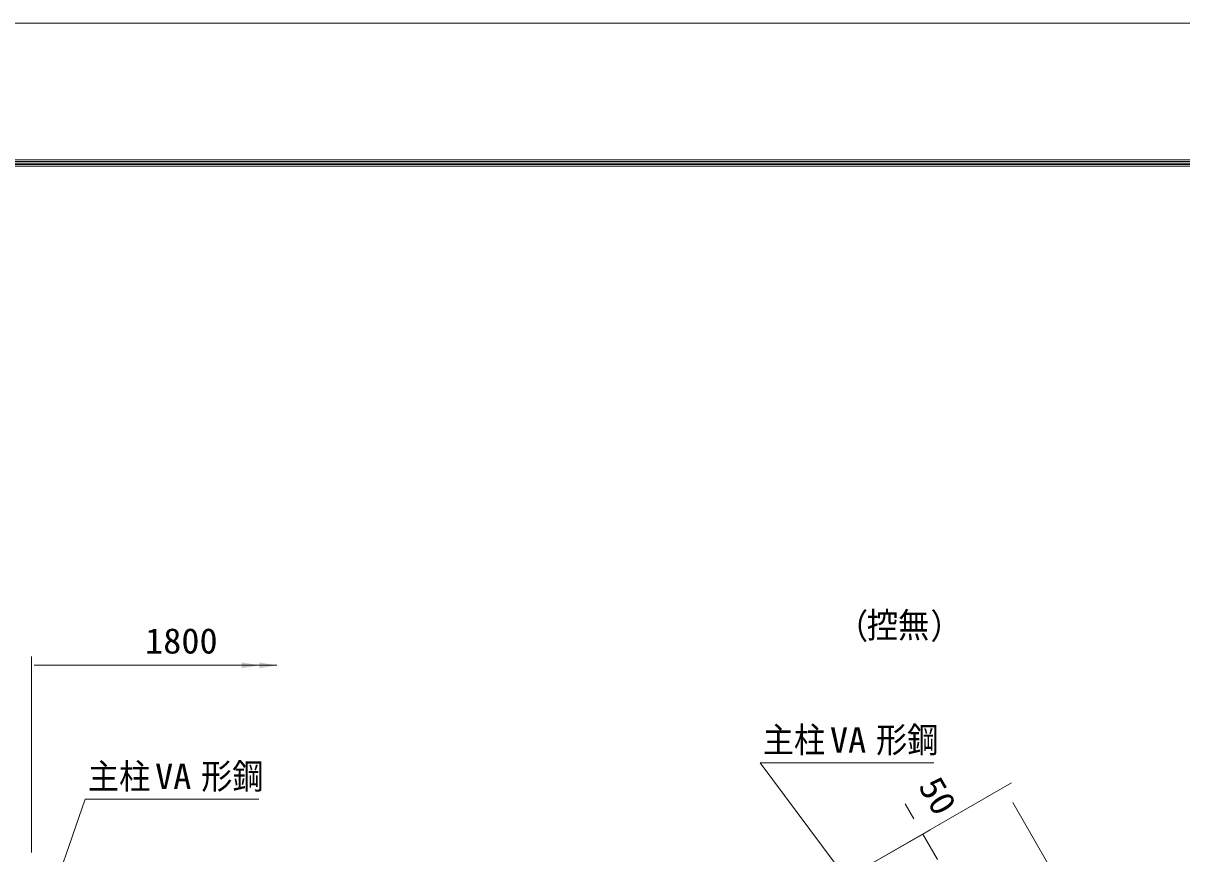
# Model space of a CAD drawing. Units: millimetres, scale not verified. Extents: x -4455 to 4455, y -3150 to 3150.
# Drawn here: x -1638 to 339, y 1733 to 3150 of the extents above; entities that cross this region are included whole.
import ezdxf
from ezdxf.enums import TextEntityAlignment as Align

# ---------------------------------------------------------------- set-up
doc = ezdxf.new("R2010")
doc.units = ezdxf.units.MM
doc.header["$LTSCALE"] = 30
for name, color, linetype, lineweight in [('0-0_1部材', 3, 'Continuous', 18), ('0-1_5寸法', 1, 'Continuous', 18), ('0-3_6文字', 3, 'Continuous', 9), ('0-D_D-TTL', 7, 'Continuous', 9)]:
    doc.layers.add(name, color=color, linetype=linetype, lineweight=lineweight)
doc.styles.add('ＭＳ ゴシック', font='')
doc.styles.get('ＭＳ ゴシック').set_extended_font_data('MS Gothic')

msp = doc.modelspace()

# ---------------------------------------------------------------- linework, layer by layer
at = {"layer": '0-0_1部材', "color": 1}
for p, q in [((-118.26, 1792.46), (-133.26, 1818.44)), ((-208.19, 1705.89), (-90.27, 1773.98)), ((-78.26, 1723.17), (-103.26, 1766.48))]:
    msp.add_line(p, q, dxfattribs=at)
at = {"layer": '0-1_5寸法'}
for p, q in [((-1624.17, 1735.01), (-1624.17, 2069.57)), ((-1619.75, 2054.57), (-1232.82, 2054.57)), ((-1291.37, 2054.57), (-1236.74, 2054.57)), ((-1224.78, 2054.57), (-1266.62, 2054.57)), ((-1259.83, 2054.57), (-1205.2, 2054.57)), ((-208.19, 1705.89), (48.3, 1853.98)), ((50.31, 1820.5), (245.31, 1482.75))]:
    msp.add_line(p, q, dxfattribs=at)
for points in [[(-1265.2, 2059.57), (-1265.2, 2049.57), (-1235.2, 2054.57)], [(-1235.2, 2059.57), (-1235.2, 2049.57), (-1205.2, 2054.57)]]:
    msp.add_solid(points, dxfattribs=at)
at = {"layer": '0-3_6文字', "color": 7}
for points in [[(-84.51, 1888.31), (-380.79, 1888.31), (-233.07, 1689.56)], [(-1236.09, 1826.08), (-1532.37, 1826.08), (-1602.4, 1623.5)]]:
    msp.add_lwpolyline(points, dxfattribs=at)
at = {"layer": '0-D_D-TTL', "color": 2, "lineweight": 18}
msp.add_lwpolyline([(-4454.56, 3150.45), (4455.14, 3150.45), (4455.14, -3149.97), (-4454.56, -3149.97)], close=True, dxfattribs=at)
at = {"layer": '0-D_D-TTL'}
for points in [[(-4168.18, 2917.11), (4168.75, 2917.11), (4168.75, -2916.62), (-4168.18, -2916.62)], [(-4165.53, 2914.45), (4166.1, 2914.45), (4166.1, -2913.97), (-4165.53, -2913.97)], [(-4162.87, 2911.8), (4163.45, 2911.8), (4163.45, -2911.32), (-4162.87, -2911.32)], [(-4160.22, 2909.15), (4160.8, 2909.15), (4160.8, -2908.67), (-4160.22, -2908.67)], [(-4157.57, 2906.5), (4158.15, 2906.5), (4158.15, -2906.02), (-4157.57, -2906.02)]]:
    msp.add_lwpolyline(points, close=True, dxfattribs=at)

# ---------------------------------------------------------------- texts
at = {"layer": '0-0_1部材', "style": 'ＭＳ ゴシック', "width": 0.9}
for s, p in [('主柱', (-376.22, 1892.67)), ('形鋼', (-183, 1892.67)), ('主柱', (-1527.8, 1830.45)), ('形鋼', (-1334.58, 1830.45))]:
    msp.add_text(s, height=43.33, dxfattribs=at).set_placement(p, align=Align.BOTTOM_LEFT)
at = {"layer": '0-0_1部材', "style": 'ＭＳ ゴシック', "width": 1.05}
msp.add_text('50', height=43.33, rotation=300, dxfattribs=at).set_placement((-123.06, 1841.59), align=Align.BOTTOM_LEFT)
at = {"layer": '0-1_5寸法', "color": 3, "style": 'ＭＳ ゴシック', "width": 1.05}
msp.add_text('1800', height=43.33, dxfattribs=at).set_placement((-1430.27, 2061.65), align=Align.BOTTOM_LEFT)
at = {"layer": '0-3_6文字', "style": 'ＭＳ ゴシック'}
for s, width, p in [('（ \u3000 ）', 0.9, (-249.65, 2086.9)), ('控無', 0.9, (-198.67, 2088.54)), ('VA', 1.05, (-261.63, 1892.51)), ('VA', 1.05, (-1413.21, 1830.28))]:
    msp.add_text(s, height=43.33, dxfattribs=dict(at, width=width)).set_placement(p, align=Align.BOTTOM_LEFT)

doc.saveas('drawing.dxf')
